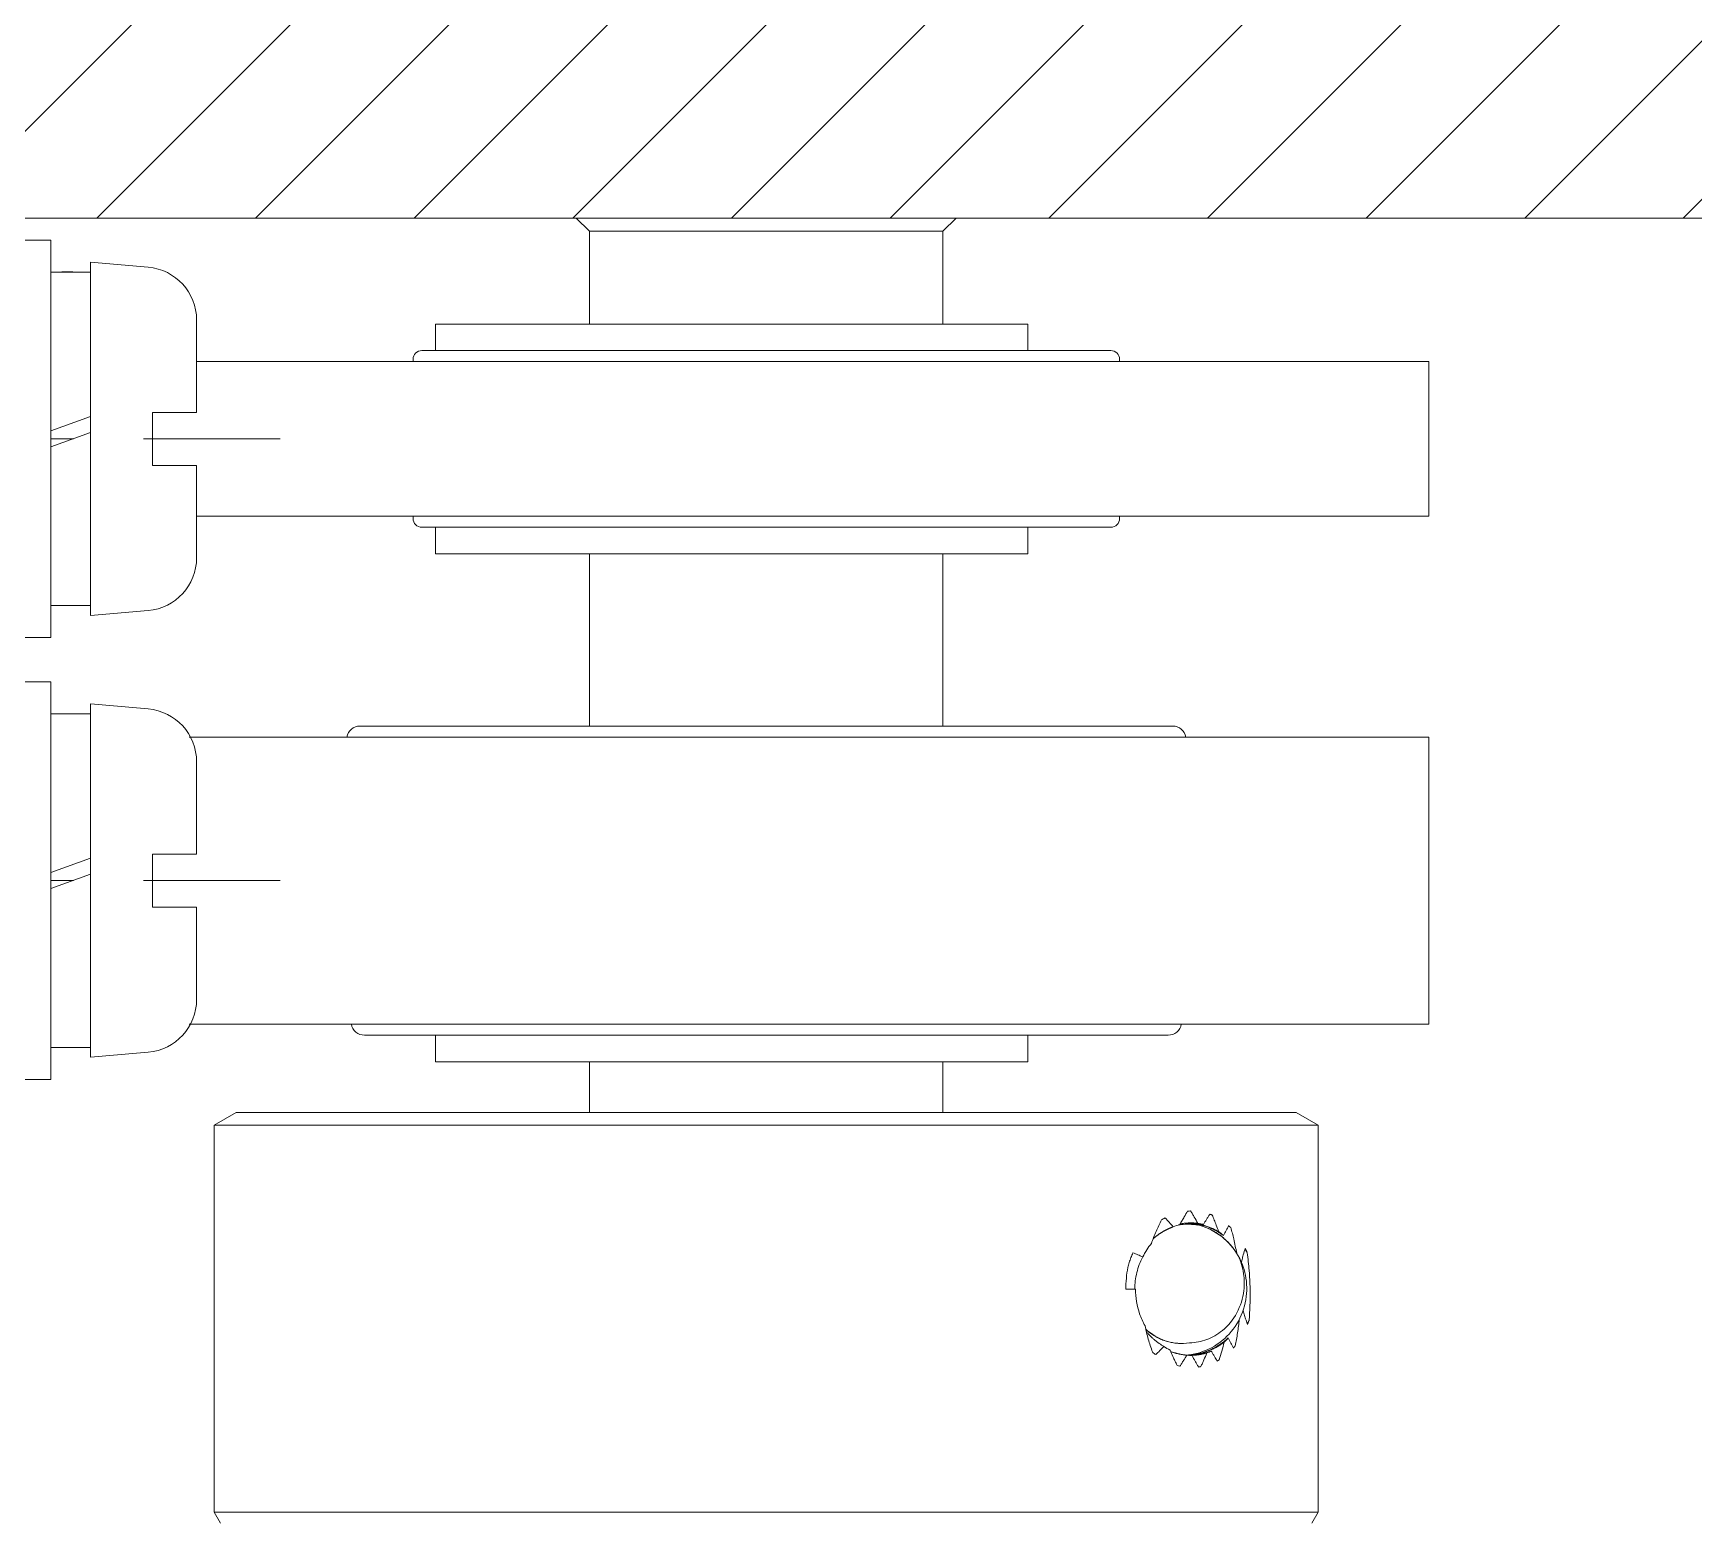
# Model space of a CAD drawing. Header units: millimetres. Extents: x 651 to 8859, y -354 to 894.
# Drawn here: x 2637.22 to 2644.74, y 99.2 to 105.92 of the extents above; entities that cross this region are included whole.
import ezdxf

# ---------------------------------------------------------------- set-up
doc = ezdxf.new("R2010")
doc.units = ezdxf.units.MM
doc.linetypes.add('DASHDOT2', pattern=[12.7, 6.35, -3.175, 0, -3.175])
for name, color, linetype, lineweight in [('Kreskowanie (ISO)', 7, 'Continuous', 9), ('Widoczne (ISO)', 7, 'Continuous', 18), ('Widoczne wąskie (ISO)', 7, 'Continuous', 9)]:
    doc.layers.add(name, color=color, linetype=linetype, lineweight=lineweight)

# ---------------------------------------------------------------- blocks, each defined once
blk = doc.blocks.new('*U201')
at = {"layer": 'Widoczne wąskie (ISO)', "color": 0, "linetype": 'DASHDOT2', "ltscale": 0.1, "transparency": 16777216}
blk.add_line((-3.9749, 0), (2.1235, 0), dxfattribs=at)
blk = doc.blocks.new('*U204')
at = {"layer": 'Widoczne wąskie (ISO)', "color": 0, "linetype": 'DASHDOT2', "ltscale": 0.1, "transparency": 16777216}
blk.add_line((-3.9749, 0), (2.1235, 0), dxfattribs=at)

msp = doc.modelspace()

# ---------------------------------------------------------------- hatches: boundary and pattern name
at = {"layer": 'Kreskowanie (ISO)'}
h = msp.add_hatch(dxfattribs=at)
h.set_pattern_fill('ANSI31', color=256, scale=0.16, style=0)
h.paths.add_polyline_path([(2597.3079, 106.2806), (2597.3079, 105.0806), (2633.3049, 105.0806), (2635.3049, 105.0806), (2717.3079, 105.0806), (2717.3079, 106.2806), (2648.7445, 106.2806), (2645.9445, 106.2806), (2642.0445, 106.2806), (2639.0445, 106.2806), (2635.1445, 106.2806), (2632.3445, 106.2806), (2631.9445, 106.2806), (2613.1445, 106.2806)])

# ---------------------------------------------------------------- linework, layer by layer
at = {"layer": 'Widoczne (ISO)'}
for p, q in [((2597.3079, 105.0806), (2717.3079, 105.0806)), ((2639.7439, 105.0206), (2639.6839, 105.0806)), ((2641.3439, 105.0206), (2641.4039, 105.0806)), ((2637.1445, 104.9806), (2637.3045, 104.9806)), ((2637.3045, 104.9806), (2637.3045, 103.1806)), ((2641.3439, 105.0206), (2639.7439, 105.0206)), ((2639.7439, 105.0206), (2639.7439, 104.6006)), ((2641.3439, 105.0206), (2641.3439, 104.6006)), ((2637.3045, 104.8356), (2637.4845, 104.8356)), ((2637.4845, 104.8806), (2637.4845, 103.2806)), ((2637.7455, 104.8578), (2637.4845, 104.8806)), ((2637.9645, 104.6187), (2637.9645, 104.2006)), ((2640.057, 104.6006), (2639.046, 104.6006)), ((2639.046, 104.4806), (2639.046, 104.6006)), ((2640.057, 104.6006), (2641.7289, 104.6006)), ((2641.7289, 104.4806), (2641.7289, 104.6006)), ((2638.9845, 104.4806), (2639.046, 104.4806)), ((2639.046, 104.4806), (2639.0827, 104.4806)), ((2639.0827, 104.4806), (2642.1045, 104.4806)), ((2640.5445, 104.4306), (2637.9645, 104.4306)), ((2638.9445, 104.4406), (2638.9445, 104.4306)), ((2640.5445, 104.4306), (2643.5445, 104.4306)), ((2642.1445, 104.4406), (2642.1445, 104.4306)), ((2643.5445, 104.4306), (2643.5445, 103.7306)), ((2637.4845, 104.1821), (2637.3045, 104.1166)), ((2637.7645, 104.2006), (2637.9645, 104.2006)), ((2637.7645, 104.2006), (2637.7645, 103.9606)), ((2637.3045, 104.0446), (2637.4845, 104.1101)), ((2637.9645, 103.9606), (2637.7645, 103.9606)), ((2637.9645, 103.9606), (2637.9645, 103.5425)), ((2640.5445, 103.7306), (2637.9645, 103.7306)), ((2638.9445, 103.7306), (2638.9445, 103.7206)), ((2640.5445, 103.7306), (2643.5445, 103.7306)), ((2642.1445, 103.7306), (2642.1445, 103.7206)), ((2638.9845, 103.6806), (2639.046, 103.6806)), ((2639.046, 103.6806), (2639.046, 103.5606)), ((2639.0827, 103.6806), (2639.046, 103.6806)), ((2639.0827, 103.6806), (2642.1045, 103.6806)), ((2641.7289, 103.6806), (2641.7289, 103.5606)), ((2639.046, 103.5606), (2640.057, 103.5606)), ((2639.7439, 103.5606), (2639.7439, 102.7806)), ((2641.7289, 103.5606), (2640.057, 103.5606)), ((2641.3439, 103.5606), (2641.3439, 102.7806)), ((2637.3045, 103.3256), (2637.4845, 103.3256)), ((2637.3045, 103.3256), (2637.4845, 103.3256)), ((2637.7455, 103.3034), (2637.4845, 103.2806)), ((2637.1445, 103.1806), (2637.3045, 103.1806)), ((2637.1445, 102.9806), (2637.3045, 102.9806)), ((2637.3045, 102.9806), (2637.3045, 101.1806)), ((2637.4845, 102.8806), (2637.4845, 101.2806)), ((2637.7455, 102.8578), (2637.4845, 102.8806)), ((2637.3045, 102.8356), (2637.4845, 102.8356)), ((2640.5445, 102.7306), (2637.9307, 102.7306)), ((2638.7045, 102.7806), (2642.3845, 102.7806)), ((2640.5445, 102.7306), (2643.5445, 102.7306)), ((2643.5445, 102.7306), (2643.5445, 101.4306)), ((2637.9645, 102.6187), (2637.9645, 102.2006)), ((2637.7645, 102.2006), (2637.9645, 102.2006)), ((2637.7645, 102.2006), (2637.7645, 101.9606)), ((2637.4845, 102.1821), (2637.3045, 102.1166)), ((2637.3045, 102.0446), (2637.4845, 102.1101)), ((2637.9645, 101.9606), (2637.7645, 101.9606)), ((2637.9645, 101.9606), (2637.9645, 101.5425)), ((2640.5445, 101.4306), (2637.9307, 101.4306)), ((2642.3645, 101.3806), (2638.7245, 101.3806)), ((2639.046, 101.3806), (2639.046, 101.2606)), ((2640.5445, 101.4306), (2643.5445, 101.4306)), ((2641.7289, 101.3806), (2641.7289, 101.2606)), ((2637.3045, 101.3256), (2637.4845, 101.3256)), ((2637.3045, 101.3256), (2637.4845, 101.3256)), ((2637.7455, 101.3034), (2637.4845, 101.2806)), ((2639.046, 101.2606), (2640.057, 101.2606)), ((2639.7439, 101.2606), (2639.7439, 101.0306)), ((2641.7289, 101.2606), (2640.057, 101.2606)), ((2641.3439, 101.2606), (2641.3439, 101.0306)), ((2637.1445, 101.1806), (2637.3045, 101.1806)), ((2638.1439, 101.0306), (2638.0439, 100.9729)), ((2642.9439, 101.0306), (2638.1439, 101.0306)), ((2642.9439, 101.0306), (2643.0439, 100.9729)), ((2638.0439, 100.9729), (2643.0439, 100.9729)), ((2638.0439, 99.2206), (2638.0439, 100.9729)), ((2643.0439, 99.2206), (2643.0439, 100.9729)), ((2642.1719, 100.2306), (2642.2163, 100.2306)), ((2642.4269, 99.9847), (2642.4265, 99.9847)), ((2643.0439, 99.2206), (2638.0439, 99.2206)), ((2638.0727, 99.1706), (2638.0439, 99.2206)), ((2643.015, 99.1706), (2643.0439, 99.2206))]:
    msp.add_line(p, q, dxfattribs=at)
for centre, radius, start, end in [((2637.7245, 104.6187), 0.24, 0, 85), ((2638.9845, 104.4406), 0.04, 90, 180), ((2642.1045, 104.4406), 0.04, 0, 90), ((2638.9845, 103.7206), 0.04, 180, 270), ((2642.1045, 103.7206), 0.04, 270, 0), ((2637.7245, 103.5425), 0.24, 275, 0), ((2637.7245, 102.6187), 0.24, 0, 85), ((2638.7045, 102.7206), 0.06, 90, 170.40593), ((2642.3845, 102.7206), 0.06, 9.59407, 90), ((2637.7245, 101.5425), 0.24, 275, 0), ((2638.7245, 101.4406), 0.06, 189.59407, 270), ((2642.3645, 101.4406), 0.06, 270, 350.40593)]:
    msp.add_arc(centre, radius, start, end, dxfattribs=at)
for centre, major_axis, ratio, start_param, end_param in [((2637.4035, 104.0815), (-2.0743, 0), 0.36397, 4.712389, 4.760089), ((2637.4035, 102.0815), (-2.0743, 0), 0.36397, 4.712389, 4.760089), ((2642.4051, 100.1305), (-0.0874, -0.4476), 0.644495, 3.620989, 3.675619), ((2642.4462, 100.1649), (-0.0591, -0.4175), 0.754299, 3.265498, 3.307489), ((2642.4594, 100.2564), (-0.0453, -0.3261), 0.850603, 2.922405, 2.965838), ((2642.4269, 100.2306), (0, 0.3), 0.982753, 5.239784, 6.016063), ((2640.3178, 102.1652), (1.867, -2.2154), 0.793616, 0.293893, 0.315461), ((2642.5005, 100.3086), (0.0782, -0.267), 0.848546, 2.146036, 2.197299), ((2642.4269, 100.2306), (0, -0.2459), 0.982753, 5.535459, 6.426184), ((2642.4112, 100.2976), (0.06, -0.4119), 0.662057, 5.630505, 5.688132), ((2642.3908, 100.4499), (0.1313, -0.5129), 0.623188, 0.053057, 0.12071), ((2640.212, 98.2794), (1.963, 2.3084), 0.792738, 5.955397, 5.976273), ((2642.5074, 100.1532), (-0.0832, -0.2668), 0.824844, 1.065079, 1.113651), ((2642.4569, 100.3246), (0.0316, -0.4475), 0.735566, 6.028559, 6.067717), ((2642.4459, 100.2545), (0.0695, -0.374), 0.793083, 6.235222, 6.272673), ((2642.4736, 100.1788), (-0.0011, -0.3021), 0.876038, 0.44135, 0.482654)]:
    msp.add_ellipse(centre, major_axis=major_axis, ratio=ratio, start_param=start_param, end_param=end_param, dxfattribs=at)
for points, knots in [([(2642.3335, 100.5444), (2642.3251, 100.5272), (2642.3171, 100.5098), (2642.3019, 100.4743), (2642.2947, 100.4562), (2642.288, 100.4376)], [0, 0, 0, 0, 0.03145742, 0.03145742, 0.06321692, 0.06321692, 0.06321692, 0.06321692]), ([(2642.3872, 100.5132), (2642.3811, 100.5201), (2642.3749, 100.527), (2642.3624, 100.5404), (2642.356, 100.5471), (2642.3496, 100.5536)], [0, 0, 0, 0, 0.01706001, 0.01706001, 0.0341204, 0.0341204, 0.0341204, 0.0341204]), ([(2642.4524, 100.584), (2642.4473, 100.5755), (2642.4422, 100.5669), (2642.4371, 100.5582), (2642.4337, 100.5525), (2642.4303, 100.5467), (2642.4269, 100.5409), (2642.4236, 100.5351), (2642.4202, 100.5293), (2642.4169, 100.5234)], [0, 0, 0, 0, 0.0001746976, 0.0001746976, 0.0001746976, 0.0002908358, 0.0002908358, 0.0002908358, 0.0004069953, 0.0004069953, 0.0004069953, 0.0004069953]), ([(2642.4985, 100.5288), (2642.4933, 100.5383), (2642.488, 100.5478), (2642.4825, 100.5571), (2642.4798, 100.5617), (2642.4771, 100.5663), (2642.4743, 100.5709), (2642.4715, 100.5755), (2642.4687, 100.5801), (2642.4659, 100.5847)], [0, 0, 0, 0, 0.0001903032, 0.0001903032, 0.0001903032, 0.0002855085, 0.0002855085, 0.0002855085, 0.0003807289, 0.0003807289, 0.0003807289, 0.0003807289]), ([(2642.5526, 100.5707), (2642.5501, 100.5666), (2642.5476, 100.5625), (2642.5451, 100.5585), (2642.5426, 100.5544), (2642.5401, 100.5503), (2642.5376, 100.5463), (2642.5329, 100.5388), (2642.5282, 100.5313), (2642.5235, 100.5239)], [0, 0, 0, 0, 0.0000873466, 0.0000873466, 0.0000873466, 0.0001746932, 0.0001746932, 0.0001746932, 0.0003357467, 0.0003357467, 0.0003357467, 0.0003357467]), ([(2642.5927, 100.4912), (2642.5893, 100.5012), (2642.5857, 100.5111), (2642.582, 100.5209), (2642.5791, 100.5285), (2642.5762, 100.5362), (2642.5732, 100.5437), (2642.5702, 100.5513), (2642.5671, 100.5588), (2642.564, 100.5662)], [0, 0, 0, 0, 0.0001747184, 0.0001747184, 0.0001747184, 0.000311878, 0.000311878, 0.000311878, 0.000449107, 0.000449107, 0.000449107, 0.000449107]), ([(2642.5048, 100.52), (2642.4714, 100.5259), (2642.4439, 100.5251), (2642.4204, 100.5229), (2642.4154, 100.5223), (2642.4104, 100.5215)], [-0.18006484, -0.18006484, -0.18006484, -0.18006484, -0.16563191, -0.16563191, -0.16165024, -0.16165024, -0.16165024, -0.16165024]), ([(2642.4391, 100.5293), (2642.4458, 100.5286), (2642.4525, 100.5277), (2642.4637, 100.5258), (2642.4683, 100.5249), (2642.4729, 100.5239)], [-21.91733892, -21.91733892, -21.91733892, -21.91733892, -21.90693876, -21.90693876, -21.89972486, -21.89972486, -21.89972486, -21.89972486]), ([(2642.6745, 100.3935), (2642.6726, 100.4044), (2642.6704, 100.4152), (2642.6682, 100.4259), (2642.666, 100.4368), (2642.6636, 100.4475), (2642.6611, 100.4582), (2642.6591, 100.4668), (2642.657, 100.4755), (2642.6548, 100.484), (2642.6526, 100.4926), (2642.6503, 100.5011), (2642.648, 100.5095)], [0.0000018286, 0.0000018286, 0.0000018286, 0.0000018286, 0.0001747382, 0.0001747382, 0.0001747382, 0.0003494605, 0.0003494605, 0.0003494605, 0.0004914221, 0.0004914221, 0.0004914221, 0.0006334934, 0.0006334934, 0.0006334934, 0.0006334934]), ([(2642.2046, 100.3953), (2642.2013, 100.3882), (2642.1982, 100.3809), (2642.1954, 100.3735), (2642.1926, 100.3663), (2642.19, 100.3589), (2642.1877, 100.3515), (2642.1853, 100.344), (2642.1831, 100.3363), (2642.1812, 100.3286)], [0, 0, 0, 0, 0.0001250895, 0.0001250895, 0.0001250895, 0.0002464508, 0.0002464508, 0.0002464508, 0.0003685141, 0.0003685141, 0.0003685141, 0.0003685141]), ([(2642.2491, 100.3764), (2642.2418, 100.3801), (2642.2344, 100.3836), (2642.2195, 100.3899), (2642.2121, 100.3927), (2642.2046, 100.3953)], [0, 0, 0, 0, 0.01602246, 0.01602246, 0.03158686, 0.03158686, 0.03158686, 0.03158686]), ([(2642.288, 100.4376), (2642.2805, 100.4285), (2642.2735, 100.4188), (2642.2671, 100.4087), (2642.2606, 100.3985), (2642.2546, 100.3877), (2642.2491, 100.3764)], [0.0042864794, 0.0042864794, 0.0042864794, 0.0042864794, 0.0044902562, 0.0044902562, 0.0044902562, 0.004694033, 0.004694033, 0.004694033, 0.004694033]), ([(2642.713, 100.4156), (2642.71, 100.4057), (2642.707, 100.3957), (2642.7042, 100.3855), (2642.7024, 100.379), (2642.7006, 100.3724), (2642.6989, 100.3657), (2642.6978, 100.3616), (2642.6968, 100.3574), (2642.6957, 100.3532)], [0, 0, 0, 0, 0.0001747272, 0.0001747272, 0.0001747272, 0.000286719, 0.000286719, 0.000286719, 0.0003566974, 0.0003566974, 0.0003566974, 0.0003566974]), ([(2642.7308, 100.0905), (2642.7342, 100.1335), (2642.7358, 100.1765), (2642.7352, 100.227), (2642.7351, 100.2339), (2642.7349, 100.2413), (2642.7349, 100.2416), (2642.7349, 100.2422), (2642.7349, 100.2423), (2642.7349, 100.2425), (2642.7349, 100.2426), (2642.7349, 100.2428), (2642.7349, 100.2429), (2642.7349, 100.2431), (2642.7349, 100.2432), (2642.7349, 100.2436), (2642.7348, 100.2439), (2642.7347, 100.2491), (2642.7345, 100.2541), (2642.7336, 100.2778), (2642.7324, 100.2965), (2642.7286, 100.3422), (2642.7256, 100.3689), (2642.7219, 100.3954)], [0, 0, 0, 0, 0.0654937, 0.0654937, 0.0756119, 0.0756119, 0.076148, 0.076148, 0.0763509, 0.0763509, 0.0764896, 0.0764896, 0.0766248, 0.0766248, 0.0767866, 0.0767866, 0.077185, 0.077185, 0.0843992, 0.0843992, 0.1117723, 0.1117723, 0.1516817, 0.1516817, 0.1516817, 0.1516817]), ([(2642.2491, 100.3764), (2642.2373, 100.3542), (2642.2282, 100.3305), (2642.2162, 100.2813), (2642.2132, 100.256), (2642.2135, 100.2306)], [0, 0, 0, 0, 0.0381644, 0.0381644, 0.07632924, 0.07632924, 0.07632924, 0.07632924]), ([(2642.6817, 100.3816), (2642.6993, 100.3503), (2642.7111, 100.316), (2642.7223, 100.2435), (2642.7212, 100.2059), (2642.705, 100.1307), (2642.6894, 100.094), (2642.6455, 100.0297), (2642.618, 100.0025), (2642.5532, 99.959), (2642.5162, 99.9436), (2642.4677, 99.9342), (2642.458, 99.9328), (2642.4483, 99.9319)], [-22.7207851, -22.7207851, -22.7207851, -22.7207851, -22.666438, -22.666438, -22.6104459, -22.6104459, -22.5512066, -22.5512066, -22.4935286, -22.4935286, -22.4335792, -22.4335792, -22.4188123, -22.4188123, -22.4188123, -22.4188123]), ([(2642.4614, 99.9872), (2642.488, 99.9882), (2642.5143, 99.9934), (2642.5647, 100.0123), (2642.5884, 100.0259), (2642.6365, 100.0652), (2642.6581, 100.0919), (2642.6917, 100.1547), (2642.7025, 100.189), (2642.7099, 100.25), (2642.7095, 100.2757), (2642.7017, 100.329), (2642.6936, 100.3561), (2642.6817, 100.3816)], [-0.2714295, -0.2714295, -0.2714295, -0.2714295, -0.2300659, -0.2300659, -0.188081, -0.188081, -0.1344015, -0.1344015, -0.0807917, -0.0807917, -0.0423106, -0.0423106, 0, 0, 0, 0]), ([(2642.2163, 100.2306), (2642.2163, 100.1936), (2642.2227, 100.1545), (2642.2417, 100.0999), (2642.2501, 100.0818), (2642.2594, 100.0652)], [0, 0, 0, 0, 0.05557607, 0.05557607, 0.0856966, 0.0856966, 0.0856966, 0.0856966]), ([(2642.6682, 99.9739), (2642.672, 99.9934), (2642.6755, 100.0132), (2642.6815, 100.053), (2642.6841, 100.0731), (2642.6861, 100.0933)], [0, 0, 0, 0, 0.03128356, 0.03128356, 0.06223348, 0.06223348, 0.06223348, 0.06223348]), ([(2642.7035, 100.134), (2642.7057, 100.1265), (2642.7079, 100.1191), (2642.7101, 100.1118), (2642.7123, 100.1047), (2642.7145, 100.0978), (2642.7168, 100.0908), (2642.719, 100.0839), (2642.7213, 100.077), (2642.7235, 100.0701)], [0.0000455388, 0.0000455388, 0.0000455388, 0.0000455388, 0.0001747569, 0.0001747569, 0.0001747569, 0.00029894, 0.00029894, 0.00029894, 0.0004231765, 0.0004231765, 0.0004231765, 0.0004231765]), ([(2642.7235, 100.0701), (2642.7258, 100.0759), (2642.7279, 100.0819), (2642.7302, 100.0888), (2642.7305, 100.0896), (2642.7308, 100.0905)], [-0.08618418, -0.08618418, -0.08618418, -0.08618418, -0.07551771, -0.07551771, -0.07405241, -0.07405241, -0.07405241, -0.07405241]), ([(2642.2594, 100.0652), (2642.2636, 100.0446), (2642.2686, 100.0245), (2642.28, 99.9848), (2642.2863, 99.9654), (2642.2932, 99.9463)], [0, 0, 0, 0, 0.03201029, 0.03201029, 0.06401464, 0.06401464, 0.06401464, 0.06401464]), ([(2642.308, 99.9343), (2642.3143, 99.9402), (2642.3207, 99.9462), (2642.3331, 99.9584), (2642.3393, 99.9646), (2642.3453, 99.9709)], [0, 0, 0, 0, 0.01616202, 0.01616202, 0.03232373, 0.03232373, 0.03232373, 0.03232373]), ([(2642.3725, 99.9548), (2642.3768, 99.945), (2642.3811, 99.9352), (2642.3855, 99.9256), (2642.3886, 99.9188), (2642.3917, 99.9121), (2642.3949, 99.9055), (2642.3981, 99.8988), (2642.4013, 99.8922), (2642.4045, 99.8857)], [0, 0, 0, 0, 0.0001747221, 0.0001747221, 0.0001747221, 0.0002969711, 0.0002969711, 0.0002969711, 0.0004192721, 0.0004192721, 0.0004192721, 0.0004192721]), ([(2642.5123, 99.88), (2642.5147, 99.885), (2642.517, 99.8901), (2642.5192, 99.8952), (2642.5215, 99.9003), (2642.5238, 99.9055), (2642.526, 99.9106), (2642.5304, 99.921), (2642.5347, 99.9314), (2642.5389, 99.942)], [0, 0, 0, 0, 0.000094746, 0.000094746, 0.000094746, 0.0001894926, 0.0001894926, 0.0001894926, 0.0003792318, 0.0003792318, 0.0003792318, 0.0003792318]), ([(2642.5596, 99.9506), (2642.5621, 99.9464), (2642.5645, 99.9423), (2642.5669, 99.9381), (2642.5693, 99.9339), (2642.5716, 99.9298), (2642.574, 99.9256), (2642.5779, 99.9188), (2642.5818, 99.912), (2642.5856, 99.9052)], [0, 0, 0, 0, 0.0000873465, 0.0000873465, 0.0000873465, 0.0001746931, 0.0001746931, 0.0001746931, 0.0003174295, 0.0003174295, 0.0003174295, 0.0003174295]), ([(2642.5954, 99.9108), (2642.5996, 99.9238), (2642.6036, 99.9372), (2642.6111, 99.9637), (2642.6147, 99.9772), (2642.618, 99.9908)], [0, 0, 0, 0, 0.02246156, 0.02246156, 0.04520366, 0.04520366, 0.04520366, 0.04520366]), ([(2642.4174, 99.8825), (2642.4201, 99.8866), (2642.4228, 99.8907), (2642.4255, 99.8948), (2642.4282, 99.8989), (2642.4309, 99.9031), (2642.4336, 99.9073), (2642.4387, 99.9154), (2642.4437, 99.9236), (2642.4487, 99.9319)], [0, 0, 0, 0, 0.0000873481, 0.0000873481, 0.0000873481, 0.0001746964, 0.0001746964, 0.0001746964, 0.0003437473, 0.0003437473, 0.0003437473, 0.0003437473]), ([(2642.4487, 99.9319), (2642.4564, 99.931), (2642.4641, 99.9306), (2642.4718, 99.9306), (2642.4721, 99.9306), (2642.4724, 99.9306)], [0.23631471, 0.23631471, 0.23631471, 0.23631471, 0.25377609, 0.25377609, 0.25446189, 0.25446189, 0.25446189, 0.25446189]), ([(2642.4724, 99.9306), (2642.4771, 99.9218), (2642.4819, 99.913), (2642.4867, 99.9043), (2642.4891, 99.8999), (2642.4915, 99.8956), (2642.4939, 99.8913), (2642.4963, 99.8869), (2642.4987, 99.8826), (2642.5011, 99.8783)], [0, 0, 0, 0, 0.0001736985, 0.0001736985, 0.0001736985, 0.0002605661, 0.0002605661, 0.0002605661, 0.0003474377, 0.0003474377, 0.0003474377, 0.0003474377])]:
    msp.add_open_spline(points, degree=3, knots=knots, dxfattribs=at)
for points, weights in [([(2642.564, 100.5662), (2642.5581, 100.5683), (2642.5522, 100.5701)], [0.958031744801, 0.955228672722, 0.952739649949]), ([(2642.4985, 100.5288), (2642.4584, 100.5333), (2642.4187, 100.5265)], [0.935808861146, 0.928780137073, 0.939419563348]), ([(2642.4459, 100.5298), (2642.4723, 100.5279), (2642.4979, 100.5211)], [0.934201805691, 0.937236511158, 0.948016072268]), ([(2642.5927, 100.4912), (2642.5298, 100.5281), (2642.4574, 100.5305)], [0.998549386026, 0.936932155665, 0.933247106762]), ([(2642.4644, 100.5306), (2642.4943, 100.5304), (2642.5235, 100.5239)], [0.933027345298, 0.933406431067, 0.943599218837]), ([(2642.648, 100.5095), (2642.6428, 100.5137), (2642.6375, 100.5176)], [0.968121813085, 0.971722401198, 0.975692244879]), ([(2642.7219, 100.3954), (2642.7173, 100.4043), (2642.7123, 100.413)], [0.933380704711, 0.932850173602, 0.933084482443]), ([(2642.7226, 100.0729), (2642.7269, 100.0816), (2642.7308, 100.0905)], [0.933909602123, 0.934702191054, 0.936195189232]), ([(2642.2633, 100.0473), (2642.3332, 99.9847), (2642.4265, 99.9847)], [0.943348332752, 0.906899730487, 0.998987124244]), ([(2642.2654, 100.0386), (2642.2995, 99.9976), (2642.3453, 99.9709)], [0.939870412491, 0.954418864649, 0.999831474338]), ([(2642.3754, 99.9482), (2642.411, 99.9354), (2642.4487, 99.9319)], [0.961209168981, 0.940449476944, 0.934974139933]), ([(2642.5596, 99.9506), (2642.513, 99.9325), (2642.463, 99.9308)], [0.965103113091, 0.935967059853, 0.933284690646]), ([(2642.4651, 99.9307), (2642.5027, 99.9317), (2642.5389, 99.942)], [0.93316663984, 0.934682482045, 0.951124972478]), ([(2642.6589, 99.9654), (2642.6636, 99.9695), (2642.6682, 99.9739)], [0.957779163147, 0.955009112883, 0.95254888397]), ([(2642.501, 99.8785), (2642.5067, 99.8792), (2642.5123, 99.88)], [0.935731470933, 0.93655192841, 0.937619979729]), ([(2642.5852, 99.906), (2642.5903, 99.9083), (2642.5954, 99.9108)], [0.97364890344, 0.97692368202, 0.98046236752])]:
    msp.add_rational_spline(points, weights, degree=2, dxfattribs=at)
for points, weights, knots in [([(2642.3872, 100.5132), (2642.3622, 100.504), (2642.3393, 100.4904), (2642.3162, 100.4767), (2642.296, 100.4589)], [0.96094667345, 0.976270317176, 1, 0.976082870624, 0.960705107571], [0.94019066, 0.94019066, 0.94019066, 0.941666667, 0.941666667, 0.943154332, 0.943154332, 0.943154332]), ([(2642.6662, 100.4058), (2642.6299, 100.4582), (2642.5756, 100.4904), (2642.5164, 100.5256), (2642.4482, 100.53)], [0.935356969711, 0.945544109125, 1, 0.940943873065, 0.933951737768], [0.779946131, 0.779946131, 0.779946131, 0.783333333, 0.783333333, 0.787006674, 0.787006674, 0.787006674]), ([(2642.4551, 100.5304), (2642.5271, 100.5274), (2642.5894, 100.4904), (2642.6022, 100.4829), (2642.6141, 100.474)], [0.933379063083, 0.937966644395, 1, 0.986694725232, 0.976032195307], [0.212808139, 0.212808139, 0.212808139, 0.216666667, 0.216666667, 0.217494266, 0.217494266, 0.217494266]), ([(2642.6361, 100.0098), (2642.6118, 99.9874), (2642.5833, 99.9708), (2642.5235, 99.936), (2642.4546, 99.9313)], [0.954818605951, 0.971232050339, 1, 0.941513537078, 0.934091476539], [0.231543943, 0.231543943, 0.231543943, 0.233333333, 0.233333333, 0.236971241, 0.236971241, 0.236971241]), ([(2642.4567, 99.9311), (2642.5269, 99.9354), (2642.5879, 99.9708), (2642.6036, 99.9799), (2642.618, 99.9908)], [0.933839477908, 0.940454710456, 1, 0.984005775303, 0.971830412254], [0.812962899, 0.812962899, 0.812962899, 0.816666667, 0.816666667, 0.817661521, 0.817661521, 0.817661521])]:
    msp.add_rational_spline(points, weights, degree=2, knots=knots, dxfattribs=at)
for points in [[(2642.4169, 100.5234), (2642.407, 100.5207), (2642.3971, 100.5173), (2642.3872, 100.5132)], [(2642.5235, 100.5239), (2642.5152, 100.526), (2642.5069, 100.5277), (2642.4985, 100.5288)], [(2642.6141, 100.474), (2642.6072, 100.4802), (2642.6001, 100.486), (2642.5927, 100.4912)], [(2642.7219, 100.3954), (2642.719, 100.4023), (2642.7161, 100.4091), (2642.713, 100.4156)], [(2642.1812, 100.3286), (2642.176, 100.2963), (2642.1729, 100.2636), (2642.1719, 100.2306)], [(2642.3453, 99.9709), (2642.3542, 99.9649), (2642.3633, 99.9595), (2642.3725, 99.9548)], [(2642.618, 99.9908), (2642.6243, 99.9968), (2642.6303, 100.0031), (2642.6361, 100.0098)]]:
    msp.add_open_spline(points, degree=3, dxfattribs=at)

# ---------------------------------------------------------------- block references
at = {"layer": 'Widoczne wąskie (ISO)', "linetype": 'DASHDOT2', "ltscale": 0.1}
for name, p in [('*U201', (2636.2188, 104.0806)), ('*U204', (2636.2188, 102.0806))]:
    msp.add_blockref(name, p, dxfattribs=at)

doc.saveas('drawing.dxf')
